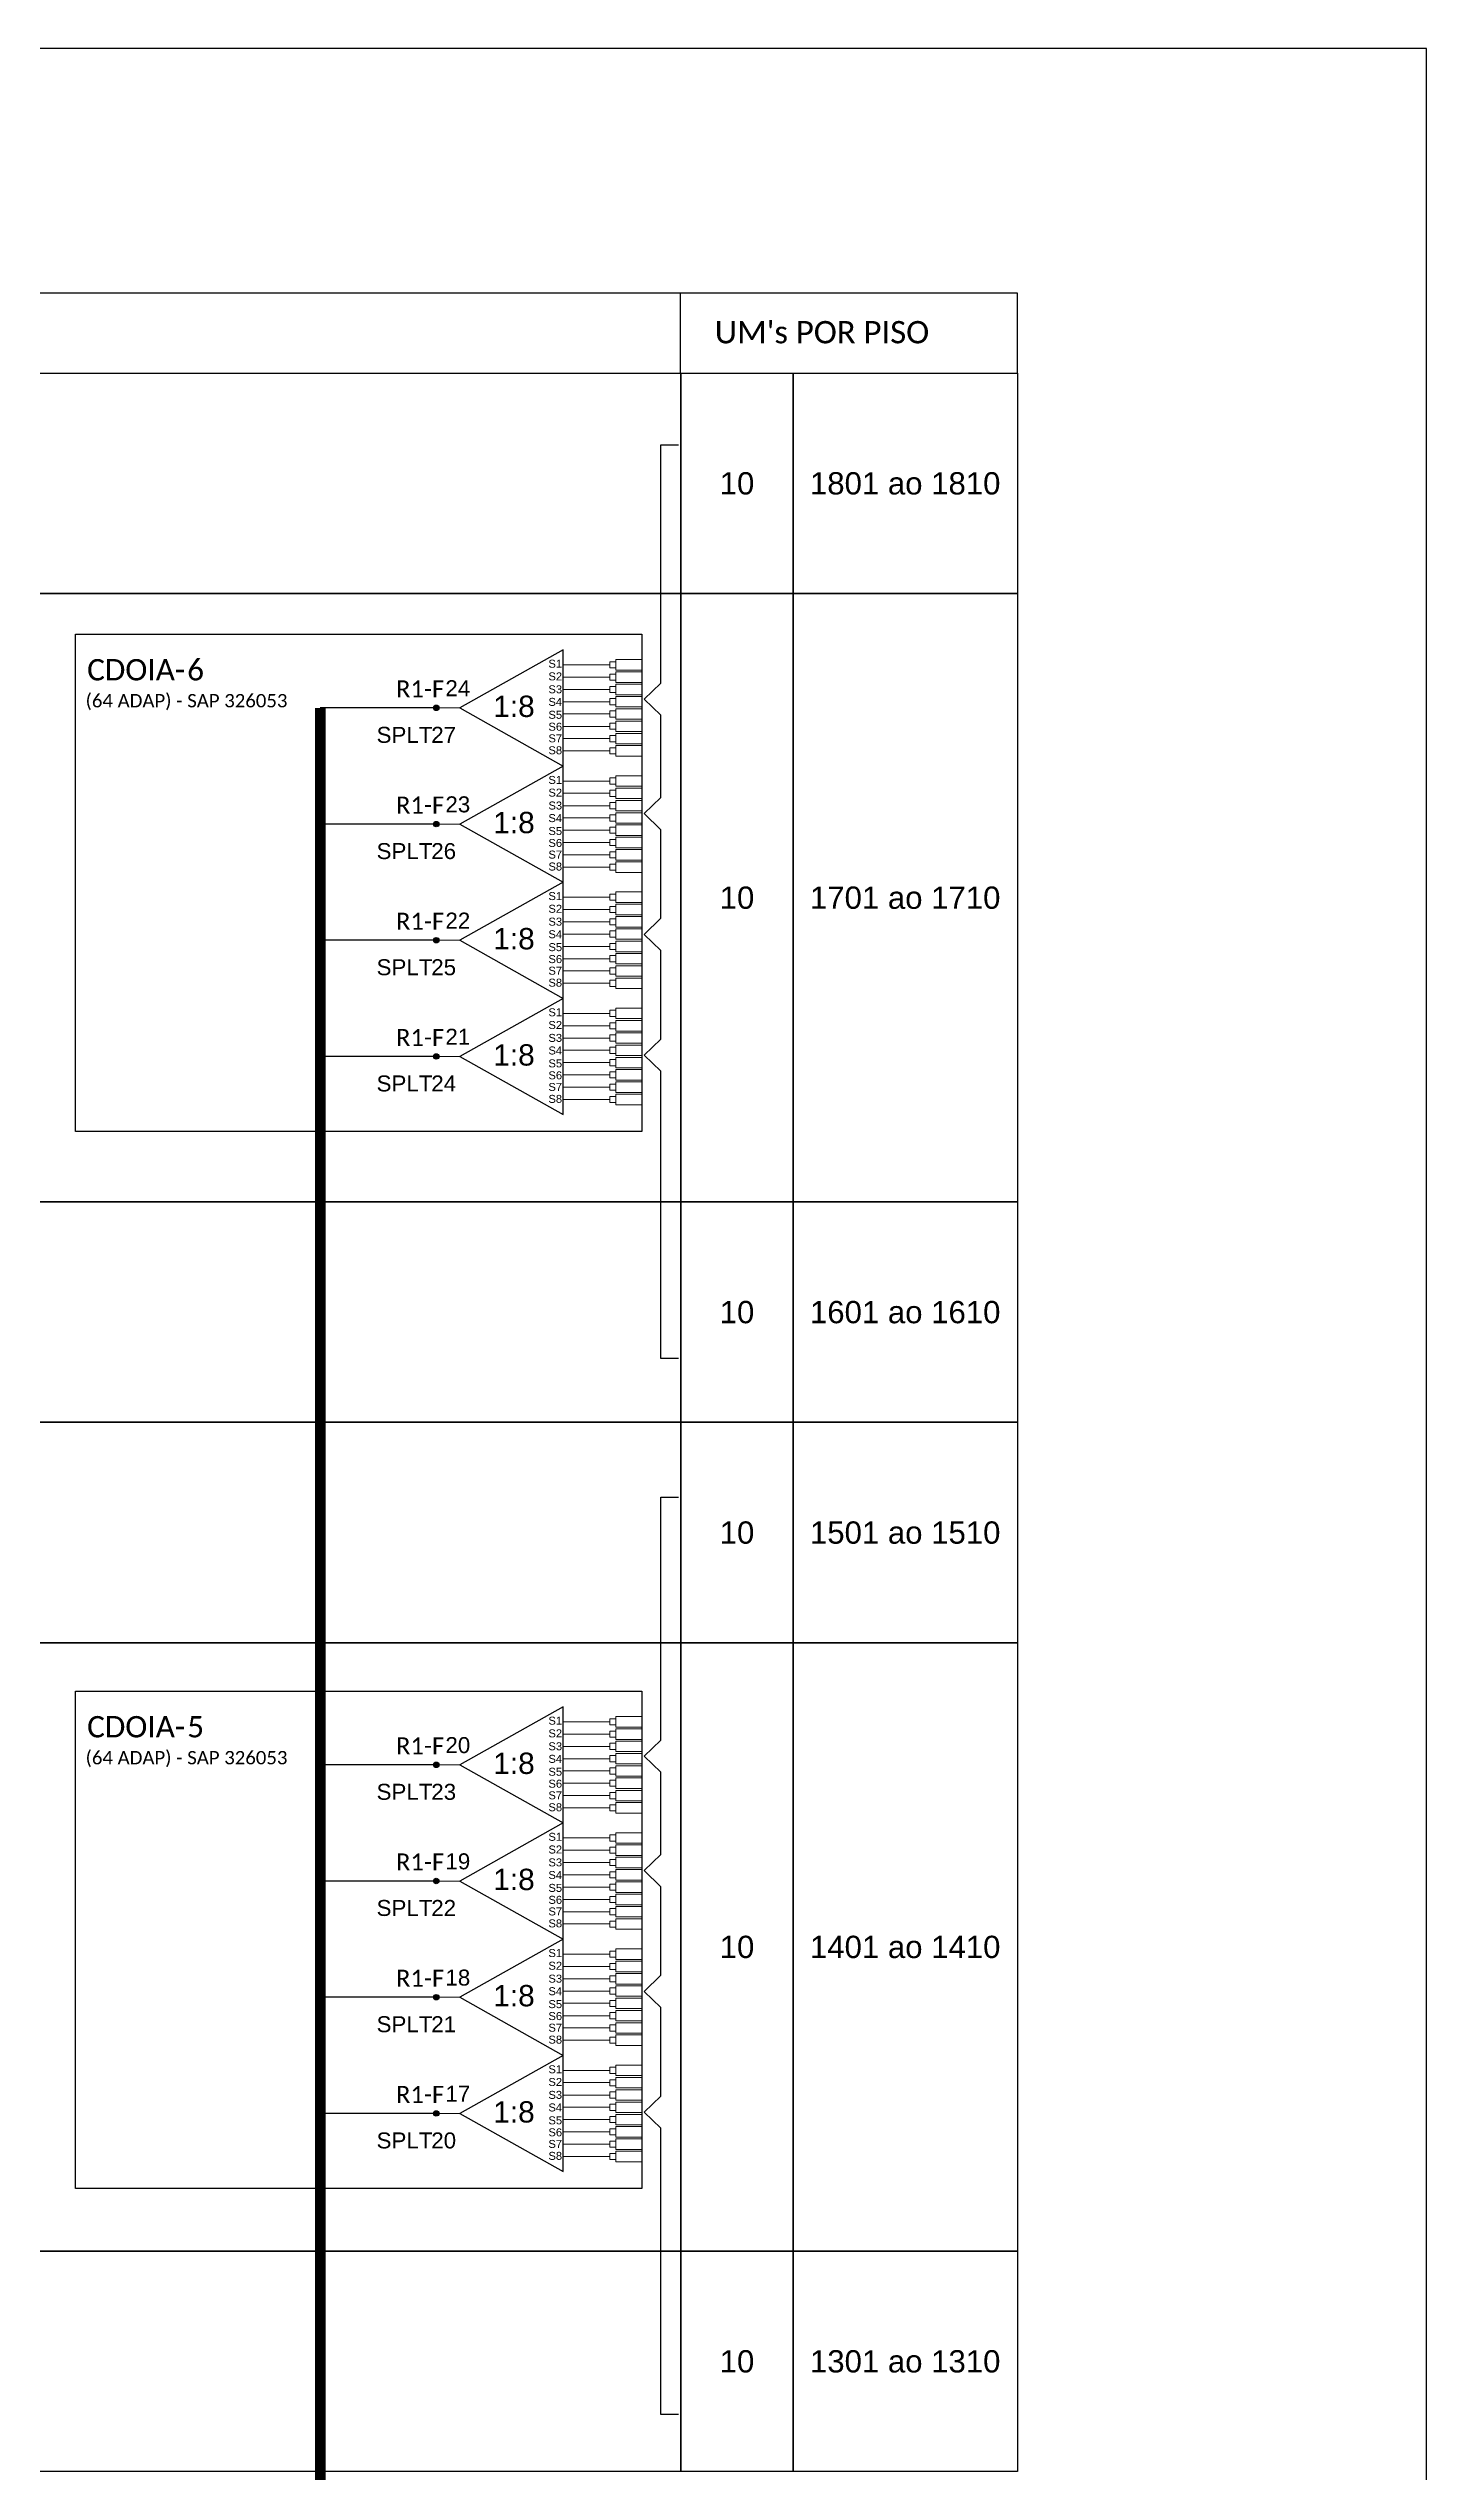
# Model space of a CAD drawing. Extents: x -89 to 1462, y 705 to 1544.
# Drawn here: x 1320.2 to 1462.3, y 1293.6 to 1543.6 of the extents above; entities that cross this region are included whole.
import ezdxf
from ezdxf.enums import TextEntityAlignment as Align

# ---------------------------------------------------------------- set-up
doc = ezdxf.new("R2010")
doc.units = 0
doc.styles.add('ARIAL', font='arial.ttf')
doc.styles.add('WMF-Calibri0', font='calibri.ttf')

# ---------------------------------------------------------------- blocks, each defined once
blk = doc.blocks.new('SPLT_1-8_SC-APC')
at = {"color": 1}
blk.add_lwpolyline([(-7.37, -2.1), (-17.04, -7.55), (-7.37, -13), (-7.37, -2.1)], dxfattribs=at)
at = {"color": 3, "lineweight": 0}
for points in [[(-2.99, -3.51), (-7.37, -3.51)], [(-2.41, -3.02), (-2.41, -4)], [(-2.41, -3.02), (0, -3.02)], [(-2.41, -4), (0, -4)], [(-2.41, -4.17), (-2.41, -5.16)], [(-2.41, -4.17), (0, -4.17)], [(-7.37, -4.66), (-2.99, -4.66)], [(-7.37, -5.82), (-2.99, -5.82)], [(-2.41, -5.16), (0, -5.16)], [(-2.41, -5.32), (-2.41, -6.31)], [(-2.41, -5.32), (0, -5.32)], [(-2.41, -6.31), (0, -6.31)], [(-2.41, -6.48), (-2.41, -7.46)], [(-2.41, -6.48), (0, -6.48)], [(-7.37, -6.97), (-2.99, -6.97)], [(-7.37, -8.12), (-2.99, -8.12)], [(-2.41, -7.46), (0, -7.46)], [(-2.41, -7.63), (-2.41, -8.62)], [(-2.41, -7.63), (0, -7.63)], [(-2.41, -8.62), (0, -8.62)], [(-2.41, -8.78), (-2.41, -9.77)], [(-2.41, -8.78), (0, -8.78)], [(-7.37, -9.28), (-2.99, -9.28)], [(-7.37, -10.43), (-2.99, -10.43)], [(-2.41, -9.77), (0, -9.77)], [(-2.41, -9.94), (-2.41, -10.92)], [(-2.41, -9.94), (0, -9.94)], [(-2.41, -10.92), (0, -10.92)], [(-2.41, -11.09), (-2.41, -12.08)], [(-2.41, -11.09), (0, -11.09)], [(-7.37, -11.58), (-2.99, -11.58)], [(-2.41, -12.08), (0, -12.08)]]:
    blk.add_lwpolyline(points, dxfattribs=at)
for points in [[(-2.99, -3.22), (-2.41, -3.22), (-2.41, -3.8), (-2.99, -3.8)], [(-2.99, -4.38), (-2.41, -4.38), (-2.41, -4.95), (-2.99, -4.95)], [(-2.99, -5.53), (-2.41, -5.53), (-2.41, -6.1), (-2.99, -6.1)], [(-2.99, -6.68), (-2.41, -6.68), (-2.41, -7.26), (-2.99, -7.26)], [(-2.99, -7.84), (-2.41, -7.84), (-2.41, -8.41), (-2.99, -8.41)], [(-2.99, -8.99), (-2.41, -8.99), (-2.41, -9.56), (-2.99, -9.56)], [(-2.99, -10.14), (-2.41, -10.14), (-2.41, -10.72), (-2.99, -10.72)], [(-2.99, -11.3), (-2.41, -11.3), (-2.41, -11.87), (-2.99, -11.87)]]:
    blk.add_lwpolyline(points, close=True, dxfattribs=at)
at = {"color": 1, "lineweight": 0}
blk.add_lwpolyline([(-17.04, -7.55), (-19.26, -7.55)], dxfattribs=at)
at = {"color": 1, "style": 'ARIAL'}
for s, height, p in [('S1', 0.75, (-8.74, -3.78)), ('S2', 0.75, (-8.74, -4.97)), ('1:8', 2, (-13.91, -8.4)), ('S3', 0.75, (-8.74, -6.18)), ('S4', 0.75, (-8.74, -7.36)), ('S5', 0.75, (-8.74, -8.57)), ('S6', 0.75, (-8.74, -9.69)), ('S7', 0.75, (-8.74, -10.78)), ('S8', 0.75, (-8.74, -11.9))]:
    blk.add_text(s, height=height, dxfattribs=at).set_placement(p)

msp = doc.modelspace()

# ---------------------------------------------------------------- hatches: boundary and pattern name
h = msp.add_hatch(color=3)
h.dxf.hatch_style = 1
edge = h.paths.add_edge_path()
edge.add_arc((1360.17, 1475.57), 0.282, 0, 360)
h = msp.add_hatch(color=3)
h.dxf.hatch_style = 1
edge = h.paths.add_edge_path()
edge.add_arc((1360.17, 1463.58), 0.282, 0, 360)
h = msp.add_hatch(color=3)
h.dxf.hatch_style = 1
edge = h.paths.add_edge_path()
edge.add_arc((1360.17, 1451.6), 0.282, 0, 360)
h = msp.add_hatch(color=3)
h.dxf.hatch_style = 1
edge = h.paths.add_edge_path()
edge.add_arc((1360.17, 1439.61), 0.282, 0, 360)
h = msp.add_hatch(color=3)
h.dxf.hatch_style = 1
edge = h.paths.add_edge_path()
edge.add_arc((1360.17, 1366.54), 0.282, 0, 360)
h = msp.add_hatch(color=3)
h.dxf.hatch_style = 1
edge = h.paths.add_edge_path()
edge.add_arc((1360.17, 1354.55), 0.282, 0, 360)
h = msp.add_hatch(color=3)
h.dxf.hatch_style = 1
edge = h.paths.add_edge_path()
edge.add_arc((1360.17, 1342.57), 0.282, 0, 360)
h = msp.add_hatch(color=3)
h.dxf.hatch_style = 1
edge = h.paths.add_edge_path()
edge.add_arc((1360.17, 1330.58), 0.282, 0, 360)

# ---------------------------------------------------------------- linework, layer by layer
for points in [[(1462.33, 705.02), (1462.33, 1543.59), (868.33, 1543.59), (868.33, 705.02), (1462.33, 705.02)], [(1086.16, 1510.1), (1420.13, 1510.1), (1420.13, 1518.33), (1086.16, 1518.33), (1086.16, 1518.33), (1086.16, 1514.22)], [(1385.37, 1510.1), (1385.37, 1518.33)]]:
    msp.add_lwpolyline(points)
for points in [[(1086.19, 1510.1), (1385.41, 1510.1), (1385.41, 1487.36), (1086.19, 1487.36)], [(1385.41, 1510.1), (1396.98, 1510.1), (1396.98, 1487.36), (1385.41, 1487.36)], [(1396.98, 1510.1), (1420.13, 1510.1), (1420.13, 1487.36), (1396.98, 1487.36)], [(1086.19, 1487.36), (1385.41, 1487.36), (1385.41, 1424.62), (1086.19, 1424.62)], [(1385.41, 1487.36), (1396.98, 1487.36), (1396.98, 1424.62), (1385.41, 1424.62)], [(1396.98, 1487.36), (1420.13, 1487.36), (1420.13, 1424.62), (1396.98, 1424.62)], [(1086.19, 1424.62), (1385.41, 1424.62), (1385.41, 1401.87), (1086.19, 1401.87)], [(1385.41, 1424.62), (1396.98, 1424.62), (1396.98, 1401.87), (1385.41, 1401.87)], [(1396.98, 1424.62), (1420.13, 1424.62), (1420.13, 1401.87), (1396.98, 1401.87)], [(1086.19, 1401.87), (1385.41, 1401.87), (1385.41, 1379.13), (1086.19, 1379.13)], [(1385.41, 1401.87), (1396.98, 1401.87), (1396.98, 1379.13), (1385.41, 1379.13)], [(1396.98, 1401.87), (1420.13, 1401.87), (1420.13, 1379.13), (1396.98, 1379.13)], [(1086.19, 1379.13), (1385.41, 1379.13), (1385.41, 1316.38), (1086.19, 1316.38)], [(1385.41, 1379.13), (1396.98, 1379.13), (1396.98, 1316.38), (1385.41, 1316.38)], [(1396.98, 1379.13), (1420.13, 1379.13), (1420.13, 1316.38), (1396.98, 1316.38)], [(1086.19, 1316.38), (1385.41, 1316.38), (1385.41, 1293.64), (1086.19, 1293.64)], [(1385.41, 1316.38), (1396.98, 1316.38), (1396.98, 1293.64), (1385.41, 1293.64)], [(1396.98, 1316.38), (1420.13, 1316.38), (1420.13, 1293.64), (1396.98, 1293.64)]]:
    msp.add_lwpolyline(points, close=True)
at = {"color": 3}
for points in [[(1383.34, 1472.52), (1383.34, 1474.8), (1381.61, 1476.46), (1383.34, 1478.12), (1383.33, 1502.71), (1385.15, 1502.71)], [(1383.33, 1456.77), (1383.33, 1463), (1381.61, 1464.66), (1383.33, 1466.32), (1383.33, 1472.52), (1383.34, 1472.52)], [(1383.34, 1444.31), (1383.34, 1450.54), (1381.61, 1452.2), (1383.34, 1453.86), (1383.33, 1456.77)], [(1385.15, 1408.44), (1383.34, 1408.44), (1383.34, 1438.08), (1381.61, 1439.74), (1383.34, 1441.4), (1383.33, 1444.31)], [(1383.34, 1363.49), (1383.34, 1365.77), (1381.61, 1367.43), (1383.34, 1369.09), (1383.33, 1394.15), (1385.15, 1394.15)], [(1383.33, 1347.74), (1383.33, 1353.97), (1381.61, 1355.63), (1383.33, 1357.29), (1383.33, 1363.49), (1383.34, 1363.49)], [(1383.34, 1335.28), (1383.34, 1341.51), (1381.61, 1343.17), (1383.34, 1344.83), (1383.33, 1347.74)], [(1385.15, 1299.54), (1383.34, 1299.54), (1383.34, 1329.05), (1381.61, 1330.71), (1383.34, 1332.37), (1383.33, 1335.28)]]:
    msp.add_lwpolyline(points, dxfattribs=at)
at = {"color": 1}
for points in [[(1322.95, 1483.17), (1381.39, 1483.17), (1381.39, 1431.86), (1322.95, 1431.86)], [(1322.95, 1374.14), (1381.39, 1374.14), (1381.39, 1322.83), (1322.95, 1322.83)]]:
    msp.add_lwpolyline(points, close=True, dxfattribs=at)
at = {"color": 5, "const_width": 1.1}
msp.add_lwpolyline([(1348.2, 1475.57), (1348.2, 786.99)], dxfattribs=at)
at = {"color": 5}
for points in [[(1360.17, 1475.57), (1348.2, 1475.57)], [(1360.17, 1463.58), (1348.2, 1463.58)], [(1360.17, 1451.6), (1348.2, 1451.6)], [(1360.17, 1439.61), (1348.2, 1439.61)], [(1360.17, 1366.54), (1348.2, 1366.54)], [(1360.17, 1354.55), (1348.2, 1354.55)], [(1360.17, 1342.57), (1348.2, 1342.57)], [(1360.17, 1330.58), (1348.2, 1330.58)]]:
    msp.add_lwpolyline(points, dxfattribs=at)
at = {"color": 3}
for centre in [(1360.17, 1475.57), (1360.17, 1463.58), (1360.17, 1451.6), (1360.17, 1439.61), (1360.17, 1366.54), (1360.17, 1354.55), (1360.17, 1342.57), (1360.17, 1330.58)]:
    msp.add_circle(centre, 0.282, dxfattribs=at)

# ---------------------------------------------------------------- block references
at = {"color": 3, "xscale": 1.1, "yscale": 1.1, "zscale": 1.1}
for p in [(1381.36, 1483.87), (1381.36, 1471.88), (1381.36, 1459.9), (1381.36, 1447.91), (1381.36, 1374.84), (1381.36, 1362.86), (1381.36, 1350.87), (1381.36, 1338.88)]:
    msp.add_blockref('SPLT_1-8_SC-APC', p, dxfattribs=at)

# ---------------------------------------------------------------- texts
at = {"style": 'WMF-Calibri0'}
msp.add_text("UM's POR PISO", height=2.3, dxfattribs=at).set_placement((1388.9, 1513.17))
at = {"style": 'ARIAL'}
for s, p in [('10', (1391.2, 1498.73)), ('1801 ao 1810', (1408.55, 1498.73)), ('10', (1391.2, 1455.99)), ('1701 ao 1710', (1408.55, 1455.99)), ('10', (1391.2, 1413.24)), ('1601 ao 1610', (1408.55, 1413.24)), ('10', (1391.2, 1390.5)), ('1501 ao 1510', (1408.55, 1390.5)), ('10', (1391.2, 1347.76)), ('1401 ao 1410', (1408.55, 1347.76)), ('10', (1391.2, 1305.01)), ('1301 ao 1310', (1408.55, 1305.01))]:
    msp.add_text(s, height=2.3, dxfattribs=at).set_placement(p, align=Align.MIDDLE_CENTER)
at = {"color": 1, "style": 'WMF-Calibri0'}
for p in [(1324.16, 1478.4), (1324.16, 1369.37)]:
    msp.add_text('CDOIA-', height=2.2, dxfattribs=at).set_placement(p)
at = {"color": 7, "style": 'WMF-Calibri0'}
for s, p in [('6', (1334.48, 1478.4)), ('5', (1334.48, 1369.37))]:
    msp.add_text(s, height=2.2, dxfattribs=at).set_placement(p)
at = {"color": 1, "style": 'WMF-Calibri0'}
for p in [(1334.41, 1475.62), (1334.41, 1366.59)]:
    msp.add_text('(64 ADAP) - SAP 326053', height=1.375, dxfattribs=at).set_placement(p, align=Align.CENTER)
at = {"color": 5, "style": 'WMF-Calibri0'}
for p in [(1356.02, 1476.65), (1356.02, 1464.66), (1356.02, 1452.68), (1356.02, 1440.69), (1356.02, 1367.62), (1356.02, 1355.64), (1356.02, 1343.65), (1356.02, 1331.66)]:
    msp.add_text('R1-F', height=1.76, dxfattribs=at).set_placement(p)
at = {"color": 5, "style": 'ARIAL'}
for s, p in [('24', (1362.4, 1476.77)), ('23', (1362.4, 1464.79)), ('22', (1362.4, 1452.8)), ('21', (1362.4, 1440.82)), ('20', (1362.4, 1367.75)), ('19', (1362.4, 1355.76)), ('18', (1362.4, 1343.77)), ('17', (1362.4, 1331.79))]:
    msp.add_text(s, height=1.65, dxfattribs=at).set_placement(p, align=Align.CENTER)
at = {"color": 7, "style": 'ARIAL'}
for s, p in [('SPLT', (1356.9, 1471.96)), ('27', (1360.94, 1471.96)), ('SPLT', (1356.9, 1459.97)), ('26', (1360.94, 1459.97)), ('SPLT', (1356.9, 1447.99)), ('25', (1360.94, 1447.99)), ('SPLT', (1356.9, 1436)), ('24', (1360.94, 1436)), ('SPLT', (1356.9, 1362.93)), ('23', (1360.94, 1362.93)), ('SPLT', (1356.9, 1350.95)), ('22', (1360.94, 1350.95)), ('SPLT', (1356.9, 1338.96)), ('21', (1360.94, 1338.96)), ('SPLT', (1356.9, 1326.97)), ('20', (1360.94, 1326.97))]:
    msp.add_text(s, height=1.65, dxfattribs=at).set_placement(p, align=Align.CENTER)

doc.saveas('drawing.dxf')
